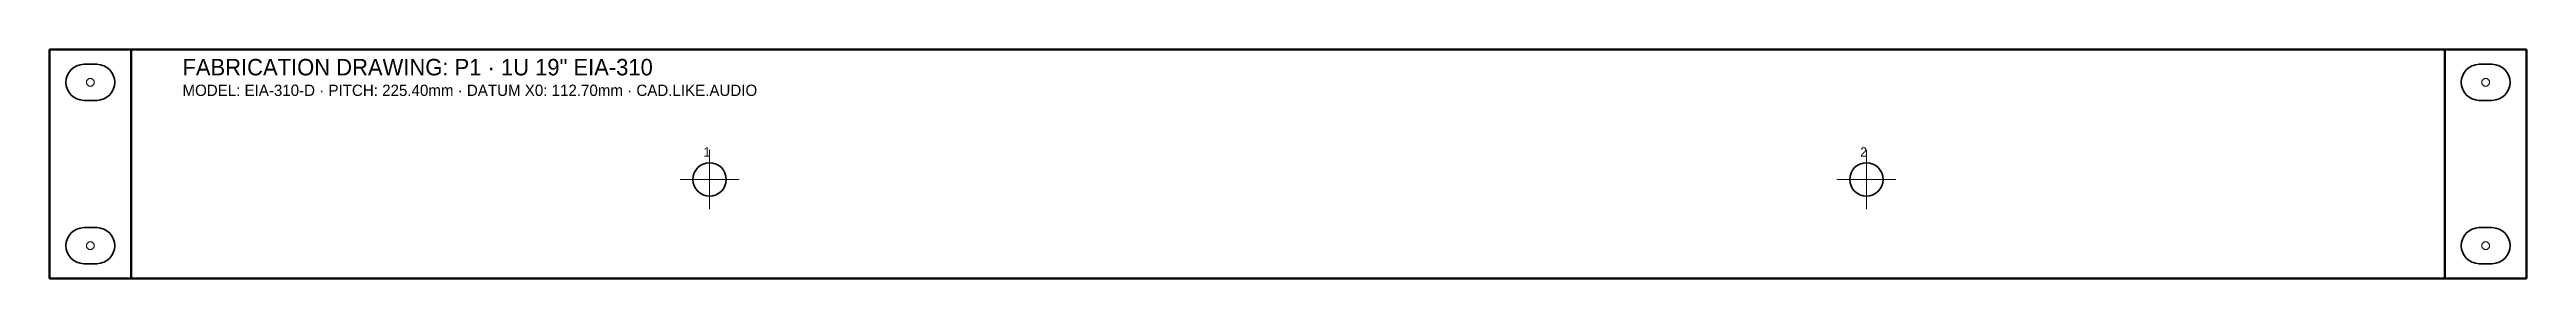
# Model space of a CAD drawing. Header units: millimetres. Extents: x 0 to 483, y 0 to 44.
import ezdxf

# ---------------------------------------------------------------- set-up
doc = ezdxf.new("R2010")
doc.units = ezdxf.units.MM
doc.linetypes.add('CENTER', pattern=[20, 12, -2, 4, -2])
for name, color, linetype, lineweight in [('0_PANEL_CHASSIS', 7, 'CONTINUOUS', 50), ('1_MOUNTING_SLOTS', 4, 'CONTINUOUS', 35), ('2_BORES_FABRICATION', 1, 'CONTINUOUS', 35), ('4_CROSSHAIRS', 2, 'CENTER', 15), ('5_DIMENSIONS_SILKSCREEN', 5, 'CONTINUOUS', 18)]:
    doc.layers.add(name, color=color, linetype=linetype, lineweight=lineweight)

msp = doc.modelspace()

# ---------------------------------------------------------------- linework, layer by layer
at = {"layer": '0_PANEL_CHASSIS'}
for p, q in [((482.6, 44.45), (0, 44.45)), ((0, 44.45), (0, 0)), ((15.9, 0), (15.9, 44.45)), ((466.7, 0), (466.7, 44.45)), ((482.6, 0), (482.6, 44.45)), ((0, 0), (482.6, 0))]:
    msp.add_line(p, q, dxfattribs=at)
at = {"layer": '1_MOUNTING_SLOTS'}
for p, q in [((6.7, 41.6), (9.2, 41.6)), ((473.4, 41.6), (475.9, 41.6)), ((6.7, 34.6), (9.2, 34.6)), ((473.4, 34.6), (475.9, 34.6)), ((6.7, 9.85), (9.2, 9.85)), ((473.4, 9.85), (475.9, 9.85)), ((6.7, 2.85), (9.2, 2.85)), ((473.4, 2.85), (475.9, 2.85))]:
    msp.add_line(p, q, dxfattribs=at)
for centre, start, end in [((6.7, 38.1), 90, 270), ((9.2, 38.1), 270, 90), ((473.4, 38.1), 90, 270), ((475.9, 38.1), 270, 90), ((6.7, 6.35), 90, 270), ((9.2, 6.35), 270, 90), ((473.4, 6.35), 90, 270), ((475.9, 6.35), 270, 90)]:
    msp.add_arc(centre, 3.5, start, end, dxfattribs=at)
at = {"layer": '2_BORES_FABRICATION'}
for centre in [(128.6, 19.225), (354, 19.225)]:
    msp.add_circle(centre, 3.25, dxfattribs=at)
at = {"layer": '4_CROSSHAIRS'}
for p, q in [((128.6, 13.475), (128.6, 24.975)), ((354, 13.475), (354, 24.975)), ((122.85, 19.225), (134.35, 19.225)), ((348.25, 19.225), (359.75, 19.225))]:
    msp.add_line(p, q, dxfattribs=at)
for centre in [(7.95, 38.1), (474.65, 38.1), (7.95, 6.35), (474.65, 6.35)]:
    msp.add_circle(centre, 0.75, dxfattribs=at)

# ---------------------------------------------------------------- texts
at = {"layer": '5_DIMENSIONS_SILKSCREEN'}
for s, height, p in [('FABRICATION DRAWING: P1 · 1U 19" EIA-310', 3.2, (25.9, 39.45)), ('MODEL: EIA-310-D · PITCH: 225.40mm · DATUM X0: 112.70mm · CAD.LIKE.AUDIO', 2.2, (25.9, 35.45)), ('1', 1.8, (127.4, 23.675)), ('2', 1.8, (352.8, 23.675))]:
    msp.add_text(s, height=height, dxfattribs=at).set_placement(p)

doc.saveas('drawing.dxf')
